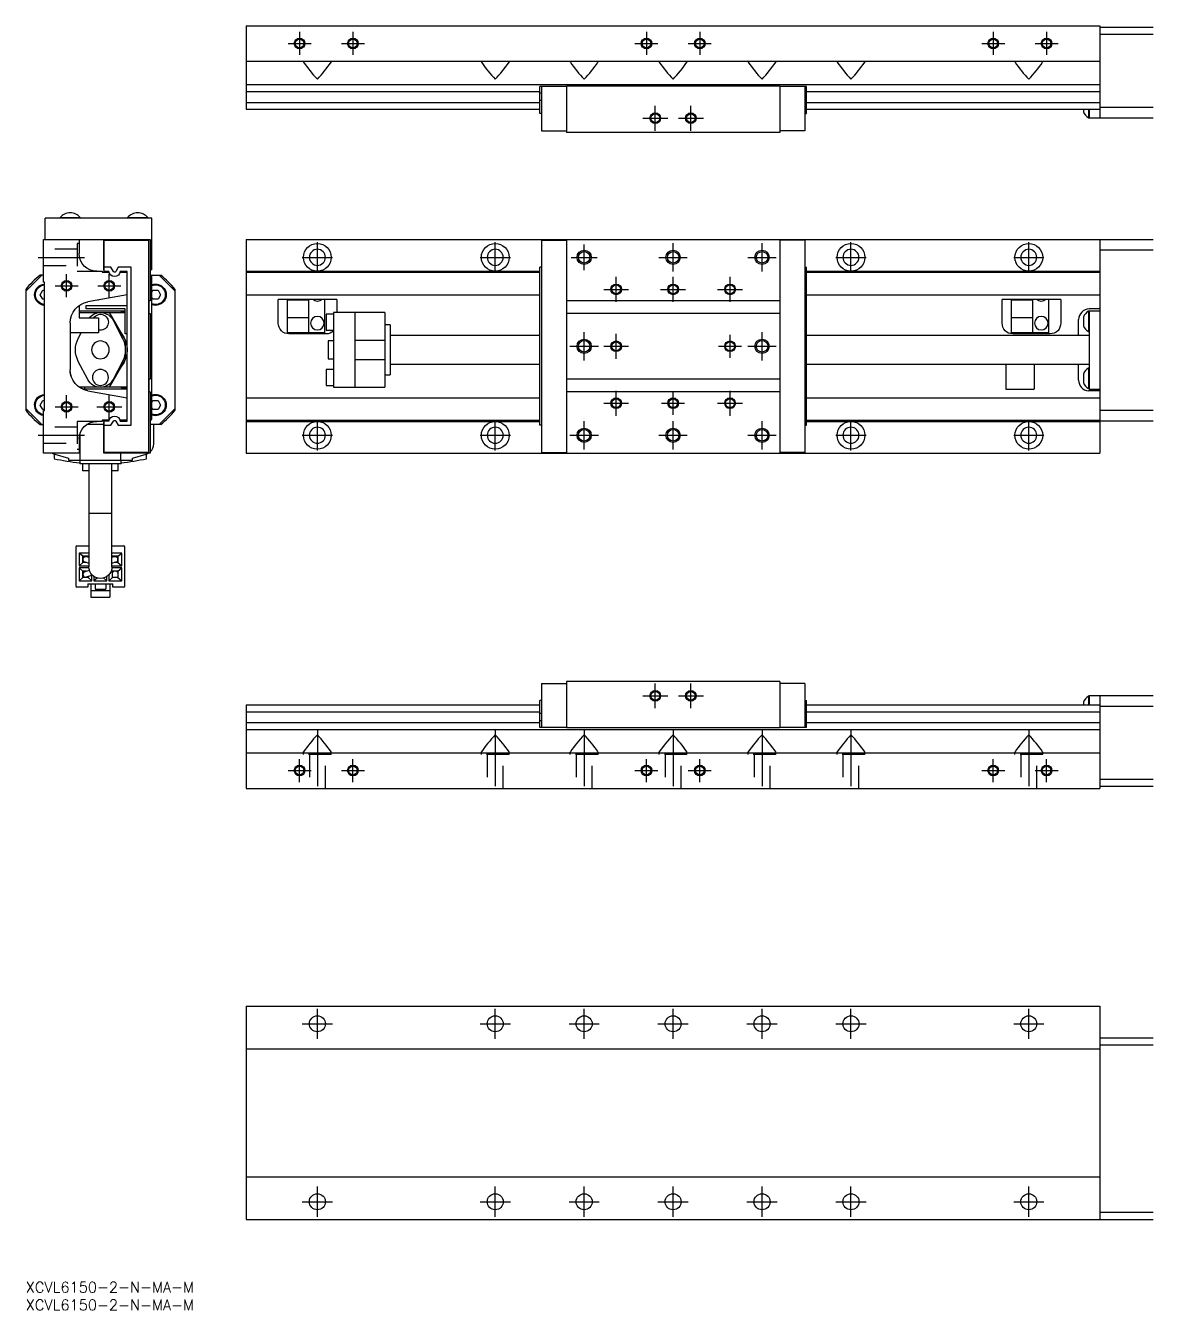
# Model space of a CAD drawing. Extents: x 0 to 602, y -8 to 358.
# Drawn here: x 0 to 317, y -8 to 353 of the extents above; entities that cross this region are included whole.
import ezdxf

# ---------------------------------------------------------------- set-up
doc = ezdxf.new("R2010")
doc.units = 0
doc.header["$LTSCALE"] = 0.5
doc.linetypes.add('CENTER', pattern=[50.8, 31.75, -6.35, 6.35, -6.35])
doc.linetypes.add('DASHED', pattern=[19.05, 12.7, -6.35])
for name, color, linetype in [('MSM_CENTER', 1, 'CENTER'), ('MSM_CONTINUOUS', 7, 'CONTINUOUS'), ('MSM_DASHED', 4, 'DASHED'), ('MSM_NARROW', 5, 'CONTINUOUS'), ('MSM_PART_NUMBER', 7, 'CONTINUOUS')]:
    doc.layers.add(name, color=color, linetype=linetype)
doc.styles.get("Standard").update_dxf_attribs({"font": 'txt.shx', "height": 3, "bigfont": 'bigfont.shx'})

msp = doc.modelspace()

# ---------------------------------------------------------------- linework, layer by layer
at = {"layer": 'MSM_CENTER'}
for p, q in [((77, 351.19), (77, 344.73)), ((92, 351.19), (92, 344.73)), ((174.5, 351.19), (174.5, 344.73)), ((189.5, 351.19), (189.5, 344.73)), ((272, 351.19), (272, 344.73)), ((287, 351.19), (287, 344.73)), ((73.77, 347.96), (80.23, 347.96)), ((88.77, 347.96), (95.23, 347.96)), ((171.27, 347.96), (177.73, 347.96)), ((186.27, 347.96), (192.73, 347.96)), ((268.77, 347.96), (275.23, 347.96)), ((283.77, 347.96), (290.23, 347.96)), ((177, 323.46), (177, 330.46)), ((187, 323.46), (187, 330.46)), ((173.5, 326.96), (180.5, 326.96)), ((183.5, 326.96), (190.5, 326.96)), ((82, 283.62), (82, 292.12)), ((132, 283.62), (132, 292.12)), ((157, 284.25), (157, 291.49)), ((182, 283.87), (182, 291.87)), ((207, 283.87), (207, 291.87)), ((232, 283.62), (232, 292.12)), ((282, 283.62), (282, 292.12)), ((3.5, 287.87), (16.5, 287.87)), ((77.75, 287.87), (86.25, 287.87)), ((127.75, 287.87), (136.25, 287.87)), ((153.38, 287.87), (160.62, 287.87)), ((178, 287.87), (186, 287.87)), ((203, 287.87), (211, 287.87)), ((227.75, 287.87), (236.25, 287.87)), ((277.75, 287.87), (286.25, 287.87)), ((11.5, 276.64), (11.5, 283.1)), ((23.5, 276.64), (23.5, 283.1)), ((166, 275.37), (166, 282.37)), ((182, 275.37), (182, 282.37)), ((198, 275.37), (198, 282.37)), ((8.27, 279.87), (14.73, 279.87)), ((20.27, 279.87), (26.73, 279.87)), ((162.5, 278.87), (169.5, 278.87)), ((178.5, 278.87), (185.5, 278.87)), ((194.5, 278.87), (201.5, 278.87)), ((157, 258.87), (157, 266.87)), ((166, 259.37), (166, 266.37)), ((198, 259.64), (198, 266.1)), ((207, 258.87), (207, 266.87)), ((153, 262.87), (161, 262.87)), ((162.5, 262.87), (169.5, 262.87)), ((194.77, 262.87), (201.23, 262.87)), ((203, 262.87), (211, 262.87)), ((11.5, 242.64), (11.5, 249.1)), ((23.5, 242.37), (23.5, 249.37)), ((166, 243.37), (166, 250.37)), ((182, 243.64), (182, 250.1)), ((198, 243.37), (198, 250.37)), ((8.27, 245.87), (14.73, 245.87)), ((20, 245.87), (27, 245.87)), ((162.5, 246.87), (169.5, 246.87)), ((178.77, 246.87), (185.23, 246.87)), ((194.5, 246.87), (201.5, 246.87)), ((82, 233.62), (82, 242.12)), ((132, 233.62), (132, 242.12)), ((157, 233.87), (157, 241.87)), ((182, 233.87), (182, 241.87)), ((207, 233.87), (207, 241.87)), ((232, 233.62), (232, 242.12)), ((282, 233.62), (282, 242.12)), ((3.5, 237.87), (16.5, 237.87)), ((77.75, 237.87), (86.25, 237.87)), ((127.75, 237.87), (136.25, 237.87)), ((153, 237.87), (161, 237.87)), ((178, 237.87), (186, 237.87)), ((203, 237.87), (211, 237.87)), ((227.75, 237.87), (236.25, 237.87)), ((277.75, 237.87), (286.25, 237.87)), ((177, 161.16), (177, 168.16)), ((187, 161.16), (187, 168.16)), ((173.5, 164.66), (180.5, 164.66)), ((183.5, 164.66), (190.5, 164.66)), ((82, 155.16), (82, 136.66)), ((132, 155.16), (132, 136.66)), ((157, 155.16), (157, 136.66)), ((182, 155.16), (182, 136.66)), ((207, 155.16), (207, 136.66)), ((232, 155.16), (232, 136.66)), ((282, 155.16), (282, 136.66)), ((77, 140.43), (77, 146.89)), ((92, 140.43), (92, 146.89)), ((174.5, 140.43), (174.5, 146.89)), ((189.5, 140.43), (189.5, 146.89)), ((272, 140.43), (272, 146.89)), ((287, 140.43), (287, 146.89)), ((73.77, 143.66), (80.23, 143.66)), ((88.77, 143.66), (95.23, 143.66)), ((171.27, 143.66), (177.73, 143.66)), ((186.27, 143.66), (192.73, 143.66)), ((268.77, 143.66), (275.23, 143.66)), ((283.77, 143.66), (290.23, 143.66)), ((82, 68.25), (82, 76.75)), ((132, 68.25), (132, 76.75)), ((157, 68.25), (157, 76.75)), ((182, 68.25), (182, 76.75)), ((207, 68.25), (207, 76.75)), ((232, 68.25), (232, 76.75)), ((282, 68.25), (282, 76.75)), ((77.75, 72.5), (86.25, 72.5)), ((127.75, 72.5), (136.25, 72.5)), ((152.75, 72.5), (161.25, 72.5)), ((177.75, 72.5), (186.25, 72.5)), ((202.75, 72.5), (211.25, 72.5)), ((227.75, 72.5), (236.25, 72.5)), ((277.75, 72.5), (286.25, 72.5)), ((82, 18.25), (82, 26.75)), ((132, 18.25), (132, 26.75)), ((157, 18.25), (157, 26.75)), ((182, 18.25), (182, 26.75)), ((207, 18.25), (207, 26.75)), ((232, 18.25), (232, 26.75)), ((282, 18.25), (282, 26.75)), ((77.75, 22.5), (86.25, 22.5)), ((127.75, 22.5), (136.25, 22.5)), ((152.75, 22.5), (161.25, 22.5)), ((177.75, 22.5), (186.25, 22.5)), ((202.75, 22.5), (211.25, 22.5)), ((227.75, 22.5), (236.25, 22.5)), ((277.75, 22.5), (286.25, 22.5))]:
    msp.add_line(p, q, dxfattribs=at)
at = {"layer": 'MSM_CONTINUOUS'}
for p, q in [((62, 352.96), (302, 352.96)), ((62, 352.96), (62, 329.46)), ((302, 352.96), (302, 326.96)), ((317, 352.46), (302, 352.46)), ((317, 350.46), (302, 350.46)), ((62, 342.96), (302, 342.96)), ((78.26, 342.96), (78.1, 342.83)), ((85.74, 342.96), (85.9, 342.83)), ((128.26, 342.96), (128.1, 342.83)), ((135.74, 342.96), (135.9, 342.83)), ((153.26, 342.96), (153.1, 342.83)), ((160.74, 342.96), (160.9, 342.83)), ((178.26, 342.96), (178.1, 342.83)), ((185.74, 342.96), (185.9, 342.83)), ((203.26, 342.96), (203.1, 342.83)), ((210.74, 342.96), (210.9, 342.83)), ((228.26, 342.96), (228.1, 342.83)), ((235.74, 342.96), (235.9, 342.83)), ((278.26, 342.96), (278.1, 342.83)), ((285.74, 342.96), (285.9, 342.83)), ((78.1, 342.83), (78.12, 342.72)), ((85.9, 342.83), (85.87, 342.72)), ((128.1, 342.83), (128.12, 342.72)), ((135.9, 342.83), (135.87, 342.72)), ((153.1, 342.83), (153.12, 342.72)), ((160.9, 342.83), (160.87, 342.72)), ((178.1, 342.83), (178.12, 342.72)), ((185.9, 342.83), (185.87, 342.72)), ((203.1, 342.83), (203.12, 342.72)), ((210.9, 342.83), (210.87, 342.72)), ((228.1, 342.83), (228.12, 342.72)), ((235.9, 342.83), (235.87, 342.72)), ((278.1, 342.83), (278.12, 342.72)), ((285.9, 342.83), (285.87, 342.72)), ((62, 336.46), (302, 336.46)), ((152, 335.86), (144.5, 335.86)), ((144.5, 328.26), (144.5, 335.86)), ((145, 335.86), (145, 323.46)), ((212, 335.96), (152, 335.96)), ((152, 335.96), (152, 322.96)), ((212, 335.96), (212, 322.96)), ((219.5, 335.86), (212, 335.86)), ((219, 335.86), (219, 323.46)), ((219.5, 328.26), (219.5, 335.86)), ((62, 334.49), (144.5, 334.49)), ((145, 333.98), (144.5, 333.98)), ((219, 333.98), (219.5, 333.98)), ((219.5, 334.49), (302, 334.49)), ((62, 331.42), (144.5, 331.42)), ((62, 329.46), (144.5, 329.46)), ((145, 331.93), (144.5, 331.93)), ((219, 331.93), (219.5, 331.93)), ((219.5, 331.42), (302, 331.42)), ((219.5, 329.46), (302, 329.46)), ((297.35, 329.46), (297.35, 328.75)), ((298.8, 329.46), (298.8, 327.1)), ((299, 329.46), (299, 326.96)), ((317, 329.96), (302, 329.96)), ((145, 328.26), (144.5, 328.26)), ((219, 328.26), (219.5, 328.26)), ((298.8, 327.1), (299, 327.1)), ((317, 326.96), (299, 326.96)), ((145, 323.46), (152, 323.46)), ((212, 322.96), (152, 322.96)), ((219, 323.46), (212, 323.46)), ((5.5, 292.87), (5.5, 298.87)), ((35.5, 298.87), (5.5, 298.87)), ((9.65, 299.03), (15.35, 299.03)), ((9.65, 299.03), (9.65, 298.87)), ((15.35, 298.87), (15.35, 299.03)), ((28.65, 299.03), (34.35, 299.03)), ((28.65, 299.03), (28.65, 298.87)), ((34.35, 298.87), (34.35, 299.03)), ((35.5, 284.37), (35.5, 298.87)), ((5, 292.87), (35, 292.87)), ((5, 280.87), (5, 292.87)), ((15, 292.87), (15, 288.97)), ((22, 284.27), (22, 292.87)), ((22.1, 283.87), (22.1, 292.67)), ((22.1, 292.67), (34.5, 292.67)), ((34.5, 292.67), (34.5, 233.07)), ((35, 292.87), (35, 275.67)), ((62, 292.87), (62, 232.87)), ((62, 292.87), (317, 292.87)), ((145, 292.67), (152, 292.67)), ((145, 292.67), (145, 233.07)), ((152, 292.87), (152, 232.87)), ((212, 292.87), (212, 232.87)), ((219, 292.67), (212, 292.67)), ((219, 292.67), (219, 233.07)), ((302, 292.87), (302, 232.87)), ((317, 289.87), (302, 289.87)), ((4.5, 282.87), (0, 278.37)), ((5, 282.87), (4.03, 282.87)), ((20, 283.97), (21.5, 283.97)), ((21.5, 283.97), (21.5, 283.67)), ((21.5, 283.67), (23.46, 283.67)), ((22.1, 284.27), (22, 284.27)), ((23.97, 285.07), (22.1, 285.07)), ((23.42, 283.87), (22.1, 283.87)), ((24.66, 283.88), (23.97, 285.07)), ((26.02, 285.07), (25.34, 283.88)), ((29.7, 285.07), (26.02, 285.07)), ((26.54, 283.67), (28.5, 283.67)), ((28.5, 283.87), (26.58, 283.87)), ((28.5, 241.87), (28.5, 283.87)), ((29.7, 240.67), (29.7, 285.07)), ((35.5, 284.37), (35, 284.37)), ((35.5, 282.37), (35, 282.87)), ((35, 282.87), (37.97, 282.87)), ((35.5, 242.37), (35.5, 282.37)), ((42, 278.37), (37.5, 282.87)), ((62, 283.97), (144.5, 283.97)), ((62, 283.67), (144.5, 283.67)), ((145, 285.07), (144.5, 285.07)), ((144.5, 240.67), (144.5, 285.07)), ((219, 285.07), (219.5, 285.07)), ((219.5, 240.67), (219.5, 285.07)), ((219.5, 283.97), (302, 283.97)), ((219.5, 283.67), (302, 283.67)), ((0, 278.84), (0, 244.9)), ((4.06, 277.37), (4.78, 278.62)), ((4.78, 278.62), (5.3, 278.62)), ((5.3, 280.87), (5, 280.87)), ((5.3, 244.87), (5.3, 280.87)), ((35.5, 278.14), (35.78, 278.62)), ((35.78, 278.62), (37.22, 278.62)), ((37.22, 278.62), (37.94, 277.37)), ((42, 244.9), (42, 278.84)), ((4.78, 276.12), (4.06, 277.37)), ((5.3, 276.12), (4.78, 276.12)), ((15, 274.33), (15, 270.87)), ((17, 274.37), (28.5, 274.37)), ((17, 273.37), (17, 274.37)), ((28.5, 277.32), (17.46, 275.37)), ((20.5, 275.87), (20.29, 275.87)), ((20.5, 275.91), (20.5, 275.87)), ((35, 275.67), (34.65, 275.67)), ((34.65, 275.67), (34.65, 272.07)), ((35.78, 276.12), (35.5, 276.6)), ((37.22, 276.12), (35.78, 276.12)), ((37.94, 277.37), (37.22, 276.12)), ((62, 277.32), (144.5, 277.32)), ((87.5, 275.99), (71, 275.99)), ((71, 269.37), (71, 275.99)), ((73.5, 275.99), (73.5, 266.67)), ((79.5, 275.87), (73.5, 275.87)), ((79.5, 275.99), (79.5, 266.67)), ((84, 275.99), (84, 266.67)), ((87.5, 275.99), (87.5, 272.37)), ((212, 275.67), (152, 275.67)), ((219.5, 277.32), (302, 277.32)), ((291, 275.99), (274.5, 275.99)), ((274.5, 269.37), (274.5, 275.99)), ((277, 275.99), (277, 266.67)), ((283, 275.87), (277, 275.87)), ((283, 275.99), (283, 266.67)), ((287.5, 275.99), (287.5, 266.67)), ((291, 275.99), (291, 269.37)), ((15, 272.87), (28, 272.87)), ((15, 270.87), (20.5, 270.87)), ((15.05, 272.37), (28, 272.37)), ((28, 273.37), (17, 273.37)), ((20.5, 270.87), (20.5, 266.67)), ((23.5, 272.37), (28, 264.58)), ((28, 266.37), (28, 273.37)), ((34.65, 272.07), (35, 272.07)), ((35, 272.07), (35, 253.67)), ((79.5, 270.87), (73.5, 270.87)), ((84.5, 271.87), (84.5, 267.37)), ((86.5, 271.87), (84.5, 271.87)), ((86.5, 272.37), (86.5, 251.37)), ((101, 272.37), (86.5, 272.37)), ((92.5, 272.37), (92.5, 251.37)), ((101, 272.37), (101, 251.37)), ((212, 272.07), (152, 272.07)), ((283, 270.87), (277, 270.87)), ((297.35, 271.08), (297.35, 268.66)), ((298.8, 272.73), (298.8, 267.01)), ((299, 272.73), (298.8, 272.73)), ((302, 273.36), (299, 273.36)), ((299, 272.87), (302, 272.87)), ((299, 272.87), (299, 250.87)), ((12.5, 269.46), (12.5, 256.28)), ((24.55, 270.22), (27.21, 265.1)), ((84.5, 267.37), (86.5, 267.37)), ((102.5, 268.87), (101, 268.87)), ((102.5, 268.87), (102.5, 254.87)), ((296, 265.87), (296, 270.36)), ((20.5, 266.67), (12.5, 266.67)), ((14.79, 265.1), (15.61, 266.67)), ((28.5, 266.37), (28, 266.37)), ((28, 264.58), (28, 259.16)), ((84, 266.67), (73.5, 266.67)), ((84.5, 266.37), (74, 266.37)), ((85, 264.37), (85, 259.37)), ((86.5, 264.37), (85, 264.37)), ((92.5, 264.58), (101, 264.58)), ((144.5, 265.87), (102.5, 265.87)), ((299, 265.87), (219.5, 265.87)), ((287.5, 266.67), (277, 266.67)), ((288, 266.37), (277.5, 266.37)), ((298.8, 267.01), (299, 267.01)), ((17.45, 253.52), (14.79, 258.64)), ((28, 259.16), (23.5, 251.37)), ((27.21, 258.64), (24.55, 253.52)), ((84.5, 256.37), (84.5, 251.87)), ((86.5, 256.37), (84.5, 256.37)), ((85, 259.37), (86.5, 259.37)), ((92.5, 259.16), (101, 259.16)), ((102.5, 257.87), (144.5, 257.87)), ((219.5, 257.87), (299, 257.87)), ((275.5, 257.87), (275.5, 250.87)), ((283.5, 257.87), (283.5, 250.87)), ((296, 253.36), (296, 257.87)), ((298.8, 256.73), (298.8, 251.01)), ((299, 256.73), (298.8, 256.73)), ((34.65, 253.67), (34.65, 250.07)), ((35, 253.67), (34.65, 253.67)), ((101, 254.87), (102.5, 254.87)), ((212, 253.67), (152, 253.67)), ((297.35, 255.08), (297.35, 252.66)), ((28.5, 251.37), (15.05, 251.37)), ((28.5, 250.87), (16.05, 250.87)), ((16.5, 251.37), (16.5, 250.87)), ((17.46, 250.37), (28.5, 248.42)), ((34.65, 250.07), (35, 250.07)), ((35, 250.07), (35, 232.87)), ((84.5, 251.87), (86.5, 251.87)), ((86.5, 251.37), (101, 251.37)), ((212, 250.07), (152, 250.07)), ((275.5, 250.87), (283.5, 250.87)), ((298.8, 251.01), (299, 251.01)), ((299, 250.87), (302, 250.87)), ((302, 250.36), (299, 250.36)), ((4.06, 246.37), (4.78, 247.62)), ((4.78, 245.12), (4.06, 246.37)), ((4.78, 247.62), (5.3, 247.62)), ((35.5, 247.14), (35.78, 247.62)), ((35.78, 245.12), (35.5, 245.6)), ((35.78, 247.62), (37.22, 247.62)), ((37.22, 247.62), (37.94, 246.37)), ((37.94, 246.37), (37.22, 245.12)), ((62, 248.42), (144.5, 248.42)), ((219.5, 248.42), (302, 248.42)), ((0, 245.37), (4.5, 240.87)), ((5.3, 245.12), (4.78, 245.12)), ((5, 244.87), (5.3, 244.87)), ((5, 232.87), (5, 244.87)), ((23.46, 242.07), (21.5, 242.07)), ((21.5, 242.07), (21.5, 241.77)), ((23.42, 241.87), (21.5, 241.87)), ((22.1, 233.07), (22.1, 241.87)), ((23.97, 240.67), (24.66, 241.86)), ((25.34, 241.86), (26.02, 240.67)), ((28.5, 242.07), (26.54, 242.07)), ((26.58, 241.87), (28.5, 241.87)), ((28.2, 242.07), (28, 241.87)), ((35, 241.87), (35.5, 242.37)), ((37.22, 245.12), (35.78, 245.12)), ((37.5, 240.87), (42, 245.37)), ((62, 242.07), (144.5, 242.07)), ((219.5, 242.07), (302, 242.07)), ((317, 244.87), (302, 244.87)), ((317, 241.87), (302, 241.87)), ((4.03, 240.87), (5, 240.87)), ((22, 240.87), (17.14, 240.87)), ((17.14, 240.87), (17.14, 240.87)), ((21.5, 241.77), (20, 241.77)), ((22, 232.87), (22, 241.47)), ((22, 241.47), (22.1, 241.47)), ((22.1, 240.67), (23.97, 240.67)), ((26.02, 240.67), (29.7, 240.67)), ((37.97, 240.87), (35, 240.87)), ((36, 235.45), (36, 240.87)), ((62, 241.77), (144.5, 241.77)), ((145, 240.67), (144.5, 240.67)), ((219, 240.67), (219.5, 240.67)), ((219.5, 241.77), (302, 241.77)), ((15, 236.77), (15, 232.87)), ((15.22, 238.22), (15.22, 230.87)), ((15, 232.87), (5, 232.87)), ((8, 232.62), (8, 231.3)), ((8.17, 232.57), (12, 231.47)), ((12, 231.47), (12, 230.87)), ((35, 232.87), (22, 232.87)), ((34.5, 233.07), (22.1, 233.07)), ((26.78, 230.87), (26.78, 232.87)), ((30, 231.47), (33.83, 232.57)), ((30, 230.87), (30, 231.47)), ((34, 231.3), (34, 232.62)), ((62, 232.87), (302, 232.87)), ((145, 233.07), (152, 233.07)), ((219, 233.07), (212, 233.07)), ((12, 230.87), (30, 230.87)), ((15.18, 230.87), (15.18, 229.87)), ((26.82, 229.87), (15.18, 229.87)), ((16, 229.87), (16, 227.87)), ((17.75, 227.87), (16, 227.87)), ((17.75, 229.87), (17.75, 200.87)), ((24.25, 200.87), (24.25, 229.87)), ((26, 227.87), (24.25, 227.87)), ((26, 227.87), (26, 229.87)), ((26.82, 229.87), (26.82, 230.87)), ((24.25, 215.87), (17.75, 215.87)), ((14.1, 206.47), (14.1, 195.47)), ((14.4, 206.77), (17.75, 206.77)), ((24.25, 206.77), (27.6, 206.77)), ((27.9, 195.47), (27.9, 206.47)), ((15, 204.77), (15, 201.22)), ((17.75, 204.77), (15, 204.77)), ((16.05, 203.87), (15, 204.77)), ((16.05, 202.12), (16.05, 203.87)), ((17.55, 203.87), (16.05, 203.87)), ((16.05, 203.49), (16.42, 203.87)), ((16.59, 202.28), (17.75, 201.93)), ((17.75, 203.5), (17.01, 203.71)), ((17.17, 203.87), (17.46, 203.58)), ((17.55, 203.87), (17.75, 204.04)), ((17.55, 203.55), (17.55, 203.87)), ((27, 204.77), (24.25, 204.77)), ((24.45, 203.87), (24.25, 204.04)), ((24.99, 203.71), (24.25, 203.5)), ((24.25, 201.93), (25.41, 202.28)), ((24.45, 203.87), (24.45, 203.55)), ((25.95, 203.87), (24.45, 203.87)), ((24.54, 203.58), (24.82, 203.87)), ((25.57, 203.87), (25.95, 203.49)), ((25.95, 203.87), (27, 204.77)), ((25.95, 203.87), (25.95, 202.12)), ((27, 201.22), (27, 204.77)), ((16.05, 202.12), (15, 201.22)), ((15, 201.22), (17.75, 201.22)), ((17.76, 200.62), (15, 200.62)), ((15, 200.62), (15, 196.97)), ((16.05, 199.67), (15, 200.62)), ((17.11, 202.12), (16.05, 202.12)), ((16.05, 197.92), (16.05, 199.67)), ((17.14, 199.67), (16.05, 199.67)), ((16.05, 199.29), (16.42, 199.67)), ((17.9, 199.88), (16.6, 199.52)), ((17, 198.07), (18.72, 198.55)), ((17.73, 199.83), (17.88, 199.97)), ((23.4, 198.68), (23.4, 196.97)), ((24.45, 199.67), (24.12, 199.97)), ((27, 200.62), (24.24, 200.62)), ((24.25, 201.22), (27, 201.22)), ((24.45, 197.92), (24.45, 199.67)), ((25.95, 199.67), (24.45, 199.67)), ((24.45, 199.29), (24.82, 199.67)), ((25.95, 202.12), (24.89, 202.12)), ((25.57, 199.67), (25.95, 199.29)), ((25.95, 202.12), (27, 201.22)), ((25.95, 199.67), (27, 200.62)), ((25.95, 199.67), (25.95, 197.92)), ((27, 196.97), (27, 200.62)), ((17.5, 195.17), (14.4, 195.17)), ((16.05, 197.92), (15, 196.97)), ((15, 196.97), (18.6, 196.97)), ((17.55, 197.92), (16.05, 197.92)), ((17.5, 196.17), (17.5, 195.17)), ((17.5, 196.17), (24.5, 196.17)), ((17.55, 198.23), (17.55, 197.92)), ((17.55, 197.92), (18.6, 196.97)), ((18.3, 196.17), (18.3, 192.37)), ((18.6, 196.97), (18.6, 198.52)), ((19.2, 198.16), (19.2, 196.97)), ((20.07, 197.76), (19.2, 196.97)), ((19.2, 196.97), (22.8, 196.97)), ((19.5, 196.17), (19.5, 194.67)), ((21.93, 197.76), (22.8, 196.97)), ((22.5, 196.17), (22.5, 194.67)), ((22.8, 196.97), (22.8, 198.16)), ((24.45, 197.92), (23.4, 196.97)), ((23.4, 196.97), (27, 196.97)), ((23.7, 196.17), (23.7, 192.37)), ((25.95, 197.92), (24.45, 197.92)), ((24.5, 195.17), (24.5, 196.17)), ((27.6, 195.17), (24.5, 195.17)), ((25.95, 197.92), (27, 196.97)), ((18.3, 194.28), (23.7, 194.28)), ((18.3, 192.37), (23.7, 192.37)), ((19.5, 194.67), (22.5, 194.67)), ((145, 168.16), (152, 168.16)), ((145, 168.16), (145, 155.76)), ((212, 168.66), (152, 168.66)), ((152, 168.66), (152, 155.66)), ((212, 168.66), (212, 155.66)), ((219, 168.16), (212, 168.16)), ((219, 168.16), (219, 155.76)), ((144.5, 155.76), (144.5, 163.36)), ((145, 163.36), (144.5, 163.36)), ((219, 163.36), (219.5, 163.36)), ((219.5, 155.76), (219.5, 163.36)), ((297.35, 162.87), (297.35, 162.16)), ((298.8, 164.52), (298.8, 162.16)), ((299, 164.52), (298.8, 164.52)), ((317, 164.66), (299, 164.66)), ((299, 164.66), (299, 162.16)), ((302, 164.66), (302, 138.66)), ((62, 162.16), (62, 138.66)), ((62, 162.16), (144.5, 162.16)), ((62, 160.2), (144.5, 160.2)), ((145, 159.69), (144.5, 159.69)), ((219, 159.69), (219.5, 159.69)), ((219.5, 162.16), (302, 162.16)), ((219.5, 160.2), (302, 160.2)), ((317, 161.66), (302, 161.66)), ((62, 157.13), (144.5, 157.13)), ((145, 157.64), (144.5, 157.64)), ((152, 155.76), (144.5, 155.76)), ((212, 155.66), (152, 155.66)), ((219.5, 155.76), (212, 155.76)), ((219, 157.64), (219.5, 157.64)), ((219.5, 157.13), (302, 157.13)), ((62, 155.16), (302, 155.16)), ((62, 148.66), (302, 148.66)), ((78.1, 148.79), (78.12, 148.9)), ((78.26, 148.66), (78.1, 148.79)), ((85.74, 148.66), (85.9, 148.79)), ((85.9, 148.79), (85.87, 148.9)), ((128.1, 148.79), (128.12, 148.9)), ((128.26, 148.66), (128.1, 148.79)), ((135.74, 148.66), (135.9, 148.79)), ((135.9, 148.79), (135.87, 148.9)), ((153.1, 148.79), (153.12, 148.9)), ((153.26, 148.66), (153.1, 148.79)), ((160.74, 148.66), (160.9, 148.79)), ((160.9, 148.79), (160.87, 148.9)), ((178.1, 148.79), (178.12, 148.9)), ((178.26, 148.66), (178.1, 148.79)), ((185.74, 148.66), (185.9, 148.79)), ((185.9, 148.79), (185.87, 148.9)), ((203.1, 148.79), (203.12, 148.9)), ((203.26, 148.66), (203.1, 148.79)), ((210.74, 148.66), (210.9, 148.79)), ((210.9, 148.79), (210.87, 148.9)), ((228.1, 148.79), (228.12, 148.9)), ((228.26, 148.66), (228.1, 148.79)), ((235.74, 148.66), (235.9, 148.79)), ((235.9, 148.79), (235.87, 148.9)), ((278.1, 148.79), (278.12, 148.9)), ((278.26, 148.66), (278.1, 148.79)), ((285.74, 148.66), (285.9, 148.79)), ((285.9, 148.79), (285.87, 148.9)), ((317, 141.16), (302, 141.16)), ((62, 138.66), (302, 138.66)), ((317, 139.16), (302, 139.16)), ((62, 77.5), (302, 77.5)), ((62, 77.5), (62, 17.5)), ((302, 77.5), (302, 17.5)), ((62, 65.5), (302, 65.5)), ((317, 68.5), (302, 68.5)), ((317, 66.5), (302, 66.5)), ((62, 29.5), (302, 29.5)), ((317, 19.5), (302, 19.5)), ((62, 17.5), (317, 17.5))]:
    msp.add_line(p, q, dxfattribs=at)
for centre, radius in [((77, 347.96), 1.23), ((92, 347.96), 1.23), ((174.5, 347.96), 1.23), ((189.5, 347.96), 1.23), ((272, 347.96), 1.23), ((287, 347.96), 1.23), ((177, 326.96), 1.23), ((187, 326.96), 1.23), ((82, 287.87), 3.9), ((132, 287.87), 3.9), ((157, 287.87), 1.62), ((182, 287.87), 1.62), ((207, 287.87), 1.62), ((232, 287.87), 3.9), ((282, 287.87), 3.9), ((11.5, 279.87), 1.23), ((23.5, 279.87), 1.23), ((166, 278.87), 1.23), ((182, 278.87), 1.23), ((198, 278.87), 1.23), ((157, 262.87), 1.62), ((166, 262.87), 1.23), ((198, 262.87), 1.23), ((207, 262.87), 1.62), ((11.5, 245.87), 1.23), ((23.5, 245.87), 1.23), ((166, 246.87), 1.23), ((182, 246.87), 1.23), ((198, 246.87), 1.23), ((82, 237.87), 3.9), ((132, 237.87), 3.9), ((157, 237.87), 1.62), ((182, 237.87), 1.62), ((207, 237.87), 1.62), ((232, 237.87), 3.9), ((282, 237.87), 3.9), ((177, 164.66), 1.23), ((187, 164.66), 1.23), ((77, 143.66), 1.23), ((92, 143.66), 1.23), ((174.5, 143.66), 1.23), ((189.5, 143.66), 1.23), ((272, 143.66), 1.23), ((287, 143.66), 1.23), ((82, 72.5), 2.25), ((132, 72.5), 2.25), ((157, 72.5), 2.25), ((182, 72.5), 2.25), ((207, 72.5), 2.25), ((232, 72.5), 2.25), ((282, 72.5), 2.25), ((82, 22.5), 2.25), ((132, 22.5), 2.25), ((157, 22.5), 2.25), ((182, 22.5), 2.25), ((207, 22.5), 2.25), ((232, 22.5), 2.25), ((282, 22.5), 2.25)]:
    msp.add_circle(centre, radius, dxfattribs=at)
at = {"layer": 'MSM_CONTINUOUS', "extrusion": (0, 0, -1)}
for centre, radius in [((-82, 287.87), 2.25), ((-132, 287.87), 2.25), ((-232, 287.87), 2.25), ((-282, 287.87), 2.25), ((-82, 269.37), 1.9), ((-285.5, 269.37), 1.9), ((-21, 261.87), 2.5), ((-21, 254.12), 2.25), ((-82, 237.87), 2.25), ((-132, 237.87), 2.25), ((-232, 237.87), 2.25), ((-282, 237.87), 2.25)]:
    msp.add_circle(centre, radius, dxfattribs=at)
at = {"layer": 'MSM_CONTINUOUS'}
for centre, radius, start, end in [((108.38, 363.41), 36.66, 214.3736, 223.9772), ((55.62, 363.41), 36.66, 316.0228, 325.6264), ((158.38, 363.41), 36.66, 214.3736, 223.9772), ((105.62, 363.41), 36.66, 316.0228, 325.6264), ((183.38, 363.41), 36.66, 214.3736, 223.9772), ((130.62, 363.41), 36.66, 316.0228, 325.6264), ((208.38, 363.41), 36.66, 214.3736, 223.9772), ((155.62, 363.41), 36.66, 316.0228, 325.6264), ((233.38, 363.41), 36.66, 214.3736, 223.9772), ((180.62, 363.41), 36.66, 316.0228, 325.6264), ((258.38, 363.41), 36.66, 214.3736, 223.9772), ((205.62, 363.41), 36.66, 316.0228, 325.6264), ((308.38, 363.41), 36.66, 214.3736, 223.9772), ((255.62, 363.41), 36.66, 316.0228, 325.6264), ((300.37, 329.94), 3.25, 201.5574, 241.0598), ((12.5, 296.67), 3.7, 90, 140.3692), ((12.5, 296.67), 3.7, 39.6308, 90), ((31.5, 296.67), 3.7, 90, 140.3692), ((31.5, 296.67), 3.7, 39.6308, 90), ((21, 261.87), 27, 128.9424, 141.0576), ((21, 261.87), 27, 38.9424, 51.0576), ((299, 270.36), 3, 90, 180), ((300.37, 269.89), 3.25, 118.9402, 158.4426), ((300.37, 269.85), 3.25, 201.5574, 241.0598), ((300.37, 253.89), 3.25, 118.9402, 158.4426), ((299, 253.36), 3, 180, 265.3245), ((300.37, 253.85), 3.25, 201.5574, 241.0598), ((21, 261.87), 27, 218.9424, 231.0576), ((21, 261.87), 27, 308.9424, 321.0576), ((33, 235.45), 3, 311.8103, 0), ((9, 235.45), 3, 239.3478, 254.0042), ((21, 289.87), 60, 257.4867, 264.4336), ((21, 289.87), 60, 275.5664, 282.5133), ((33, 235.45), 3, 285.9958, 300.6522), ((14.4, 206.47), 0.3, 90, 180), ((27.6, 206.47), 0.3, 0, 90), ((16.8, 202.99), 0.75, 73.4791, 253.4791), ((25.2, 202.99), 0.75, 286.5209, 106.5209), ((16.8, 198.79), 0.75, 105.6242, 285.6242), ((14.4, 195.47), 0.3, 180, 270), ((27.6, 195.47), 0.3, 270, 0), ((300.37, 161.68), 3.25, 118.9402, 158.4426), ((108.38, 128.21), 36.66, 136.0228, 145.6264), ((55.62, 128.21), 36.66, 34.3736, 43.9772), ((158.38, 128.21), 36.66, 136.0228, 145.6264), ((105.62, 128.21), 36.66, 34.3736, 43.9772), ((183.38, 128.21), 36.66, 136.0228, 145.6264), ((130.62, 128.21), 36.66, 34.3736, 43.9772), ((208.38, 128.21), 36.66, 136.0228, 145.6264), ((155.62, 128.21), 36.66, 34.3736, 43.9772), ((233.38, 128.21), 36.66, 136.0228, 145.6264), ((180.62, 128.21), 36.66, 34.3736, 43.9772), ((258.38, 128.21), 36.66, 136.0228, 145.6264), ((205.62, 128.21), 36.66, 34.3736, 43.9772), ((308.38, 128.21), 36.66, 136.0228, 145.6264), ((255.62, 128.21), 36.66, 34.3736, 43.9772)]:
    msp.add_arc(centre, radius, start, end, dxfattribs=at)
at = {"layer": 'MSM_CONTINUOUS', "extrusion": (0, 0, -1)}
for centre, radius, start, end in [((-20, 288.97), 5, 270, 0), ((-25, 284.07), 1.59, 187.2353, 352.7647), ((-25, 284.07), 0.388, 209.9865, 330.0135), ((-5.5, 277.37), 3, 273.8226, 86.1774), ((-5.5, 277.37), 2.75, 274.1706, 85.8294), ((-36.5, 277.37), 3, 70.5288, 289.4712), ((-36.5, 277.37), 2.75, 68.6763, 291.3237), ((-18.5, 269.46), 6, 0, 80), ((-82, 277.37), 1.9, 226.3793, 313.6207), ((-285.5, 277.37), 1.9, 226.3793, 313.6207), ((-14, 269.87), 2.86, 110.4659, 119.0583), ((-18.05, 267.17), 6, 59.4911, 60.0438), ((-21, 268.37), 4, 38.6822, 152.5136), ((-21, 269.62), 2.25, 33.749, 282.8396), ((-28, 269.87), 2.86, 60.9417, 90), ((-74, 269.37), 3, 270, 0), ((-84.5, 269.37), 3, 228.1897, 270), ((-277.5, 269.37), 3, 270, 0), ((-288, 269.37), 3, 180, 270), ((-21, 261.87), 7, 332.5136, 27.4864), ((-21, 261.87), 7.5, 141.3733, 218.6267), ((-21, 261.87), 7, 152.5136, 207.4864), ((-18.5, 256.28), 6, 280, 0), ((-18.5, 256.28), 6, 305.0995, 354.0572), ((-21, 255.37), 4, 207.4864, 332.5136), ((-5.5, 246.37), 3, 279.5941, 86.1774), ((-5.5, 246.37), 2.75, 280.4757, 85.8294), ((-18.5, 256.35), 6, 294.0962, 303.9498), ((-14, 253.87), 2.86, 243.9703, 245.3117), ((-28, 253.87), 2.86, 259.9315, 299.0583), ((-36.5, 246.37), 3, 70.5288, 289.4712), ((-36.5, 246.37), 2.75, 68.6763, 291.3237), ((-299, 253.36), 3, 270, 274.6755), ((-25, 241.67), 1.59, 7.2353, 172.7647), ((-25, 241.67), 0.388, 29.9865, 150.0135), ((-20, 236.77), 5, 0, 90), ((-21, 200.87), 3.25, 180, 360)]:
    msp.add_arc(centre, radius, start, end, dxfattribs=at)
at = {"layer": 'MSM_DASHED'}
for p, q in [((14.5, 290.12), (5, 290.12)), ((14.5, 291.77), (14.5, 283.97)), ((15, 291.77), (14.5, 291.77)), ((5, 285.62), (14.5, 285.62)), ((14.5, 283.97), (20, 283.97)), ((14.5, 240.12), (5, 240.12)), ((14.5, 241.77), (14.5, 233.97)), ((20, 241.77), (14.5, 241.77)), ((5, 235.62), (14.5, 235.62)), ((14.5, 233.97), (15, 233.97)), ((78.1, 148.16), (78.1, 148.79)), ((85.9, 148.16), (78.1, 148.16)), ((79.75, 148.16), (79.75, 138.66)), ((84.25, 138.66), (84.25, 148.16)), ((85.9, 148.16), (85.9, 148.79)), ((128.1, 148.16), (128.1, 148.79)), ((135.9, 148.16), (128.1, 148.16)), ((129.75, 148.16), (129.75, 138.66)), ((134.25, 138.66), (134.25, 148.16)), ((135.9, 148.16), (135.9, 148.79)), ((153.1, 148.16), (153.1, 148.79)), ((160.9, 148.16), (153.1, 148.16)), ((154.75, 148.16), (154.75, 138.66)), ((159.25, 138.66), (159.25, 148.16)), ((160.9, 148.16), (160.9, 148.79)), ((178.1, 148.16), (178.1, 148.79)), ((185.9, 148.16), (178.1, 148.16)), ((179.75, 148.16), (179.75, 138.66)), ((184.25, 138.66), (184.25, 148.16)), ((185.9, 148.16), (185.9, 148.79)), ((203.1, 148.16), (203.1, 148.79)), ((210.9, 148.16), (203.1, 148.16)), ((204.75, 148.16), (204.75, 138.66)), ((209.25, 138.66), (209.25, 148.16)), ((210.9, 148.16), (210.9, 148.79)), ((228.1, 148.16), (228.1, 148.79)), ((235.9, 148.16), (228.1, 148.16)), ((229.75, 148.16), (229.75, 138.66)), ((234.25, 138.66), (234.25, 148.16)), ((235.9, 148.16), (235.9, 148.79)), ((278.1, 148.16), (278.1, 148.79)), ((285.9, 148.16), (278.1, 148.16)), ((279.75, 148.16), (279.75, 138.66)), ((284.25, 138.66), (284.25, 148.16)), ((285.9, 148.16), (285.9, 148.79))]:
    msp.add_line(p, q, dxfattribs=at)
at = {"layer": 'MSM_NARROW'}
for centre, radius in [((77, 347.96), 1.5), ((92, 347.96), 1.5), ((174.5, 347.96), 1.5), ((189.5, 347.96), 1.5), ((272, 347.96), 1.5), ((287, 347.96), 1.5), ((177, 326.96), 1.5), ((187, 326.96), 1.5), ((157, 287.87), 2), ((182, 287.87), 2), ((207, 287.87), 2), ((11.5, 279.87), 1.5), ((23.5, 279.87), 1.5), ((166, 278.87), 1.5), ((182, 278.87), 1.5), ((198, 278.87), 1.5), ((157, 262.87), 2), ((166, 262.87), 1.5), ((198, 262.87), 1.5), ((207, 262.87), 2), ((11.5, 245.87), 1.5), ((23.5, 245.87), 1.5), ((166, 246.87), 1.5), ((182, 246.87), 1.5), ((198, 246.87), 1.5), ((157, 237.87), 2), ((182, 237.87), 2), ((207, 237.87), 2), ((177, 164.66), 1.5), ((187, 164.66), 1.5), ((77, 143.66), 1.5), ((92, 143.66), 1.5), ((174.5, 143.66), 1.5), ((189.5, 143.66), 1.5), ((272, 143.66), 1.5), ((287, 143.66), 1.5)]:
    msp.add_circle(centre, radius, dxfattribs=at)

# ---------------------------------------------------------------- texts
at = {"layer": 'MSM_PART_NUMBER'}
for p in [(0, -3), (0, -8)]:
    msp.add_text('XCVL6150-2-N-MA-M', height=3, dxfattribs=at).set_placement(p)

doc.saveas('drawing.dxf')
